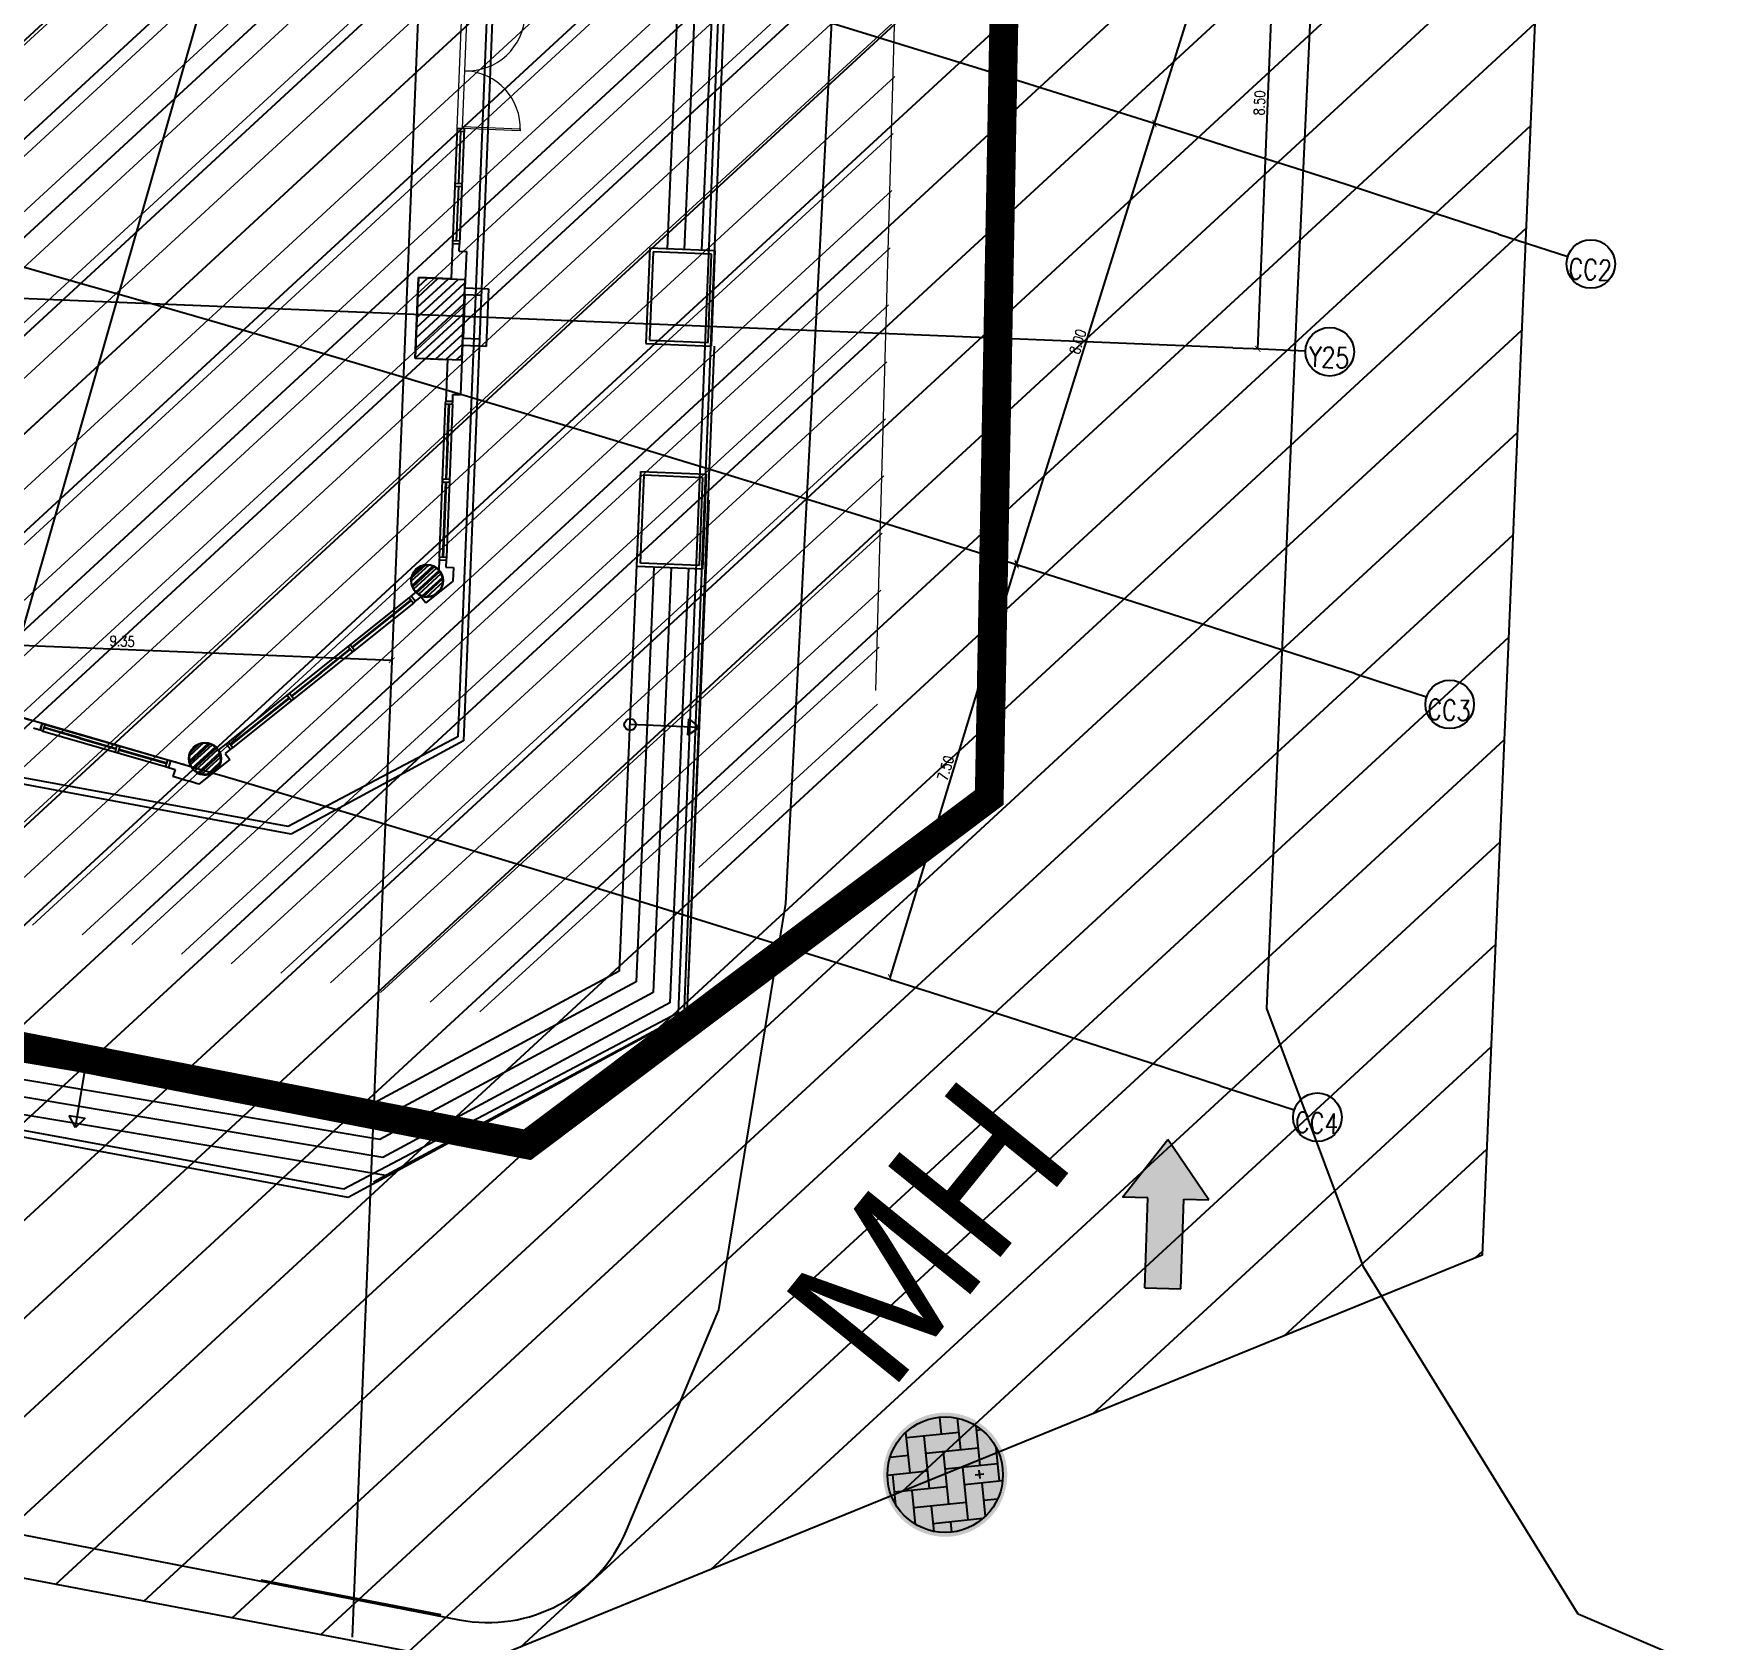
# Model space of a CAD drawing. Extents: x -678889171 to 586587, y -792238163 to 335485.
# Drawn here: x -678717307 to -678688357, y -792199813 to -792172014 of the extents above; entities that cross this region are included whole.
import ezdxf
from ezdxf.enums import TextEntityAlignment as Align

# ---------------------------------------------------------------- set-up
doc = ezdxf.new("R2010")
doc.units = 0
doc.header["$MEASUREMENT"] = 0
doc.layers.get('0').update_dxf_attribs({"color": 8})
for name, color, linetype in [('A-ANNO-LEGN', 252, 'Continuous'), ('A-FLOR-PATT', 252, 'Continuous'), ('A-SITE-PATT', 252, 'Continuous'), ('A-WALL', 252, 'Continuous'), ('XR-Axis$0$A-GRID-LINE-OUT', 252, 'Continuous')]:
    doc.layers.add(name, color=color, linetype=linetype)
for name, color, linetype, lineweight in [('BASEMENT3 LAYOUT$0$A-TABL-TEXT', 252, 'Continuous', 30), ('BASEMENT3 LAYOUT$0$HATCH1', 252, 'Continuous', 15), ('BASEMENT3 LAYOUT$0$HATCH5', 252, 'Continuous', 15), ('Ground floor Towers$0$04-Ground Floor$0$A-DOOR-FULL', 252, 'Continuous', 20), ('Ground floor Towers$0$04-Ground Floor$0$A-GLAZ', 252, 'Continuous', 20)]:
    doc.layers.add(name, color=color, linetype=linetype, lineweight=lineweight)
doc.styles.add('Ground floor Towers$0$$Bas01-Rname$0$EN-SC', font='swissc.ttf')
doc.styles.add('Ground floor Towers$0$$Bas01-Rname$0$EN-SCL', font='swisscl.ttf')
doc.styles.add('Ground floor Towers$0$04-Ground Floor$0$Standard', font='txt')
doc.styles.add('Ground floor Towers$0$04-Ground Floor$0$V2-lower ground$0$LEVEL  FOR LICENSE LOWER GR$0$$LG- LEVEL$0$AR-SR', font='sarb.shx')
doc.styles.add('XR-Axis$0$MEDAD-E-TEXT', font='romans.shx', dxfattribs={"width": 0.8, "height": 1.8})
doc.styles.add('XR-Axis$0$MOD-E-TEXT', font='romans.shx', dxfattribs={"width": 0.8, "height": 1.8})

# ---------------------------------------------------------------- blocks, each defined once
blk = doc.blocks.new('A$C61C61320')
at = {"layer": 'BASEMENT3 LAYOUT$0$HATCH5'}
h = blk.add_hatch(dxfattribs=at)
h.set_pattern_fill('JIS_WOOD', color=256, scale=1000, style=0)
h.set_pattern_definition([(45, (-845680.2949388556, -470481.0696760565), (-499.9999991609842, 499.9999991609843), [])])
h.paths.add_polyline_path([(12440.74077330553, -169431.9252005816), (13408.27617370361, -243253.7315873399), (7111.185080291936, -248399.4795461658), (-61957.46107163071, -237877.8060760189), (-55832.26724016038, -200866.3395951205), (-20860.02674167091, -206712.4958959252), (-20783.43353955913, -208437.764712235), (-16504.6553898881, -208719.7022090854), (-18718.17453308101, -208569.0044804074), (-18168.17453308101, -169431.9252005816)])
at = {"layer": 'BASEMENT3 LAYOUT$0$A-TABL-TEXT', "const_width": 500}
blk.add_lwpolyline([(-88972.05171104963, 22775.97554144054), (13087.40149203665, 22211.71815820993), (12977.94017466274, -133203.5437077869), (15397.77637988678, -244279.008176838), (7656.957292334409, -250604.5168011433), (-62676.49176812707, -239864.7054035134), (-80695.52998699364, -235653.5139011407), (-118847.6494075342, -234162.0357504327), (-129624.8318891085, -222084.4801378573), (-129624.8318891085, -153058.7582305309), (-104567.4960696057, -152628.6520064768), (-88972.05156734609, -151257.049707202)], close=True, dxfattribs=at)
at = {"layer": 'BASEMENT3 LAYOUT$0$HATCH1'}
blk.add_lwpolyline([(11086.00013759569, -61354.85490543771), (13356.72713802033, -242506.5197902631)], dxfattribs=at)
blk = doc.blocks.new('2')
at = {"layer": 'BASEMENT3 LAYOUT$0$A-TABL-TEXT', "const_width": 500}
blk.add_lwpolyline([(28948.80459054373, 254973.3362460719), (131008.25779363, 254409.0788628413), (130898.7964762561, 98993.81699684449), (133318.6326814801, -12081.64747220662), (125577.8135939278, -18407.15609651199), (55244.36453346629, -7667.34469888208), (37225.32631459972, -3456.153196509345), (-926.7931059408002, -1964.675045801327), (-11703.97558751516, 10112.88056677405), (-11703.97558751516, 79138.60247410042), (13353.36023198767, 79568.70869815454), (28948.80473424727, 80940.3109974293)], close=True, dxfattribs=at)
at = {"layer": 'BASEMENT3 LAYOUT$0$HATCH1'}
blk.add_lwpolyline([(129006.8564391891, 170842.5057991936), (131277.5834396137, -10309.15908563172)], dxfattribs=at)
blk = doc.blocks.new('Ground floor Towers$0$04-Ground Floor$0$a-r-00l-facd$0$WATG_DOORDOUBLE_M3')
at = {"layer": 'Ground floor Towers$0$04-Ground Floor$0$A-DOOR-FULL'}
for p, q in [((2199.999999287247, 1.468276605010033e-05), (2200.000000712753, -99.99998531723395)), ((-7.127528078854084e-07, -8.368981070816517e-06), (7.127528078854084e-07, -100.0000083689811))]:
    blk.add_line(p, q, dxfattribs=at)
for points in [[(7.127528078854084e-07, -100.0000083689811), (40.00000071275281, -100.0000077987788), (40.00001545171835, -1199.058316136943), (1.545171835459769e-05, -1199.058316707145)], [(2200.000000712753, -99.99997886421625), (2160.000000712753, -99.99997943441849), (2160.000015465135, -1199.999985887436), (2200.000015465135, -1199.999985317234)]]:
    blk.add_lwpolyline(points, close=True, dxfattribs=at)
for centre, start, end in [((7.127528078854084e-07, -100.0000167199178), 270.0000008170881, 8.137530065835503e-07), ((2200.000000712753, -99.99998535879422), 180.000000813753, 270.0000008170881)]:
    blk.add_arc(centre, 1100, start, end, dxfattribs=at)
at = {"layer": 'Ground floor Towers$0$04-Ground Floor$0$A-GLAZ'}
for p, q in [((-7.127528078854084e-07, -1.482199877500534e-05), (2199.999999287247, 8.229748345911503e-06)), ((7.127528078854084e-07, -100.0000083689811), (2200.000000712753, -99.99998531723395))]:
    blk.add_line(p, q, dxfattribs=at)
blk = doc.blocks.new('XR-Axis$0$_ArchTick')
at = {"const_width": 0.15}
blk.add_lwpolyline([(-0.5, -0.5), (0.5, 0.5)], dxfattribs=at)
blk = doc.blocks.new('*U162')
blk.add_circle((0, 0), 4.2)
at = {"layer": 'XR-Axis$0$A-GRID-LINE-OUT'}
blk.add_line((-13.2, 1.178600395015101e-13), (-4.2, 3.802696312556877e-14), dxfattribs=at)
at = {"style": 'XR-Axis$0$MEDAD-E-TEXT', "width": 0.8, "flags": 4}
for height, p in [(1.799999999999999, (-0.0692522248746208, 2.544295698152595)), (3.5, (-0.0692522248746208, -0.97607523254144))]:
    blk.add_attdef('00', text='', height=height, dxfattribs=at).set_placement(p, align=Align.MIDDLE_CENTER)
blk = doc.blocks.new('*U181')
blk.add_circle((0, 0), 4.2)
at = {"layer": 'XR-Axis$0$A-GRID-LINE-OUT'}
blk.add_line((-12.72205320217231, 3.519852599342387), (-4.047926018873008, 1.11995309979076), dxfattribs=at)
at = {"style": 'XR-Axis$0$MEDAD-E-TEXT', "width": 0.8, "flags": 4}
for height, p in [(1.799999999999999, (-0.0692522248746208, 2.544295698152595)), (3.5, (-0.0692522248746208, -0.97607523254144))]:
    blk.add_attdef('00', text='', height=height, dxfattribs=at).set_placement(p, align=Align.MIDDLE_CENTER)
blk = doc.blocks.new('GR')
at = {"layer": 'A-FLOR-PATT'}
h = blk.add_hatch(color=256, dxfattribs=at)
h.dxf.hatch_style = 1
h.paths.add_polyline_path([(107294.4811076298, -3720.651114612818), (106859.9402637482, -3723.783260732889), (106871.1455933005, -5278.363772451878), (106248.7878542542, -5282.849692285061), (106237.5825247243, -3728.269180595875), (105803.0416808426, -3731.401326715946), (106541.3985793442, -2704.540107339621)])
h = blk.add_hatch(color=256, dxfattribs=at)
edge = h.paths.add_edge_path()
edge.add_arc((102930.0254707415, -8654.568577429862), 1074.630578164791, 171.6294854201037, 531.6294854201037)
for p, q in [((97867.46118741872, 253926.1236963508), (97988.3910691227, -858.8572207217067)), ((97925.38820132322, 254155.0155224098), (98088.60304129496, -906.4284806062933)), ((93925.82694351109, 253468.0982075394), (94085.65867057705, 3693.56110051967)), ((93867.77980905012, 253253.876272934), (93986.20065903949, 3755.128903121513)), ((92790, 94955), (92790, -11880)), ((108195.176744873, 11699.79002359891), (108308.4288985035, 33668.32595459113)), ((92790, 31670), (83714.52864105641, -5672.920078243362)), ((97278.56254705368, 23892.2945749163), (97260.00081725954, 12335.73365340315)), ((97578.56320918316, 23892.31217349606), (97560.00144343241, 12335.73365340315)), ((97878.56387131254, 23892.32977207581), (97860.00206960517, 12335.73365340315)), ((99774.11802540043, 1104.812201919383), (100022.8085847242, 22436.94720044197)), ((105599.330577431, 14844.84973318166), (107559.330577431, 22084.84973318167)), ((107540.9612776825, 19525.00000000001), (107540.9612776825, 11025)), ((103525.342727775, 7122.464574740035), (105600.342727775, 14847.46457474004)), ((93549.51514438781, 14273.74456539008), (93669.5151443879, 14273.74456539009)), ((93549.51514438781, 14273.74456539008), (93549.51514438793, 12273.74456539009)), ((93549.51514438781, 14223.74456539008), (93669.51514438781, 14223.74456539008)), ((93609.51514438781, 14223.74456539007), (93609.51514438781, 13323.74456539009)), ((93669.5151443879, 14273.74456539009), (93669.5151443879, 12273.74456539008)), ((93549.51514438781, 13323.74456539008), (93669.51514438781, 13323.74456539008)), ((93549.51514438787, 13273.74456539008), (93669.51514438787, 13273.74456539008)), ((93609.51514438781, 13273.74456539009), (93609.51514438781, 12323.74456539008)), ((111624.0635466931, 13177.3040612911), (111970.784851987, 13080.43127638579)), ((91118.10905854641, 2089.001083405527), (18801.22155714846, 12365.71643345358)), ((91171.08015799461, 1959.34538576024), (18807.41378333696, 12365.0869826737)), ((93669.51514438789, 12323.74456539008), (93549.51514438783, 12323.74456539009)), ((93669.51514438789, 12273.74456539008), (93549.51514438789, 12273.74456539009)), ((93549.51514438789, 12273.74456539009), (93549.51514438781, 11668.37455482292)), ((93669.51514438789, 12153.74456539008), (93669.51514438789, 12273.74456539008)), ((98095.53971474722, 12335.73365340315), (96962.27948040108, 12335.73365340315)), ((96962.27948040108, 12335.73365340315), (96962.27948040108, 10689.28823835339)), ((98035.53971474722, 12275.73365340315), (97022.27948040108, 12275.73365340315)), ((97022.27948040108, 12275.73365340315), (97022.27948040108, 10749.28823835339)), ((98035.53971474722, 10749.28823835339), (98035.53971474722, 12275.73365340315)), ((98095.53971474722, 10689.28823835339), (98095.53971474722, 12335.73365340315)), ((93669.51514438789, 12153.74456539008), (93799.51514438791, 12153.74456539007)), ((93799.5151443879, 11523.74461350917), (93799.51514438791, 12153.74456539007)), ((92984.95795373063, 11668.37455566561), (93784.95795373063, 11668.37455566561)), ((92984.95795373063, 10268.37455566561), (92984.95795373063, 11668.37455566561)), ((92984.95795373048, 11506.70532379614), (93146.62718559988, 11668.37455566553)), ((92984.95795373048, 11329.9286284995), (93323.40388089651, 11668.37455566553)), ((92984.95795373048, 11153.15193320287), (93500.18057619315, 11668.37455566553)), ((92984.95795373048, 10976.37523790624), (93676.95727148978, 11668.37455566553)), ((93549.51514438784, 11668.37455482292), (92984.95795451949, 11668.37455482292)), ((92984.95795451949, 11668.37455482292), (92984.95795451949, 10269.26845587623)), ((92984.95795373048, 10799.5985426096), (93784.95795373037, 11599.59854260948)), ((93784.95795373063, 11668.37455566561), (93784.95795373063, 10268.37455566561)), ((108165.0448605453, -368.3812160636589), (108195.176744873, 11699.79002359891)), ((92984.95795373025, 10622.82184731273), (93784.95795373037, 11422.82184731285)), ((93791.37268485595, 11459.60548363265, 4.502398426325409e-07), (93791.37268485595, 9672.290983394472, 4.636595872774673e-07)), ((93799.51473891878, 11403.74650315067), (93799.51217439478, 10643.74420859694)), ((93799.51473891875, 11403.74650315067), (93799.5121743948, 10643.74420859694)), ((93799.51514438791, 11523.74461350916), (94199.51514384284, 11523.74596325456)), ((93799.5151443879, 11523.74461350916), (94199.51514384284, 11523.74596325456)), ((93799.51554931153, 11403.74461350985), (94079.51473891718, 11403.74555832889)), ((93799.51554931153, 11403.74461350985), (94079.51473891718, 11403.74555832889)), ((94079.51473891718, 11403.74555832889), (94079.51217439318, 10643.74326377516)), ((94079.51473891718, 11403.74555832889), (94079.51217439317, 10643.74326377516)), ((94199.51514384284, 11523.74596325456), (94199.51176947025, 10523.74326377516)), ((94199.51514384284, 11523.74596325456), (94199.51176947023, 10523.74326377516)), ((107110, 11025), (83415, 11025)), ((107110, 11025), (83415, 11025)), ((92984.95795373025, 10446.04515201587), (93784.95795373048, 11246.0451520161)), ((92984.95795373025, 10269.26845671923), (93784.95795373048, 11069.26845671947)), ((107110, 11024.99999999997), (107470, 11024.99999999997)), ((93160.8407479733, 10268.37455566565), (93784.95795373048, 10892.49176142283)), ((93337.61744326993, 10268.37455566565), (93784.95795373048, 10715.7150661262)), ((97022.27948040108, 10749.28823835339), (98035.53971474722, 10749.28823835339)), ((93514.39413856657, 10268.37455566565), (93784.95795373048, 10538.93837082956)), ((94079.51217439317, 10643.74326377516), (93799.5151443879, 10643.74326377516)), ((94199.51176947023, 10523.74326377516), (93799.5151443879, 10523.74326377516)), ((96962.27948040108, 10689.28823835339), (98095.53971474722, 10689.28823835339)), ((97256.63687109726, 10689.28823835336), (97256.63678120018, 10689.2442392754)), ((97556.63749727001, 10689.28823835339), (97556.63740737305, 10689.2442392754)), ((97856.63812344288, 10689.28823835336), (97856.63803354581, 10689.2442392754)), ((98145.35461038823, 10690.69522414571), (98140.70502217334, -865.2634112544802)), ((92984.95795451949, 10269.26845587623), (93514.39413935575, 10268.37455482257)), ((93784.95795373063, 10268.37455566561), (92984.95795373063, 10268.37455566561)), ((93541.37268485595, 10273.74461484962, 1.977084796201811e-07), (93541.37268485589, 9552.290983394472, 1.977084796201811e-07)), ((93691.1708338632, 10268.37455566565), (93784.95795373048, 10362.16167553293)), ((93661.37268485589, 9552.290983394472, 1.977084796201811e-07), (93661.37268485589, 9672.290983394472, 1.977084796201811e-07)), ((93661.37268485589, 9672.290983394472, 1.977084796201811e-07), (93791.37268485595, 9672.290983394472, 1.977084796201811e-07)), ((93541.37268485589, 9502.290983394458, 2.0225194893695e-07), (93541.37268485589, 9552.290983394472, 1.977084796201811e-07)), ((93541.3726865527, 9552.290983394472, 2.442979750704464e-07), (93661.37268485589, 9552.290983394472, 2.442979750704464e-07)), ((93541.37268485589, 9552.290983394472, 1.977084796201811e-07), (93661.37268485589, 9552.290983394472, 1.977084796201811e-07)), ((93541.3726865527, 9502.290983394472, 2.442979750704464e-07), (93661.37268485589, 9502.290983394458, 2.442979750704464e-07)), ((93541.372684856, 6852.290983394443, 7.95782773841981e-08), (93541.37268485589, 9502.290983394458, 2.0225194893695e-07)), ((93596.37268485589, 8852.290983394472, 2.613170500549418e-07), (93596.37268485589, 9502.290983394458, 2.022519489369499e-07)), ((93606.37268485589, 8852.290983394472, 2.613170500549421e-07), (93606.37268485589, 9502.290983394458, 2.022519489369499e-07)), ((93661.37268485589, 9502.290983394458, 2.022519489369504e-07), (93661.37268485589, 9552.290983394472, 1.977084796201813e-07)), ((93661.37268485589, 9502.290983394458, 2.022519489369504e-07), (93661.372684856, 6852.290983394443, 7.95782773841981e-08)), ((93596.37268485589, 8852.290983394458, 2.613170500549418e-07), (93596.37268485595, 8202.290983394458, 2.022519489369499e-07)), ((93606.37268485589, 8852.290983394443, 2.613170500549421e-07), (93606.37268485595, 8202.290983394458, 2.022519489369499e-07)), ((96959.78005519482, 8472.825706698703), (96942.10256311974, -180.0138894855227)), ((96962.40950570244, 8472.765642653278), (98095.66973224899, 8472.89860091923)), ((96962.60267274443, 6826.320238935034), (96962.40950570244, 8472.765642653278)), ((97022.41654471052, 8412.772682487295), (98035.67677208304, 8412.891561911121)), ((97022.5956329105, 6886.327277943143), (97022.41654471052, 8412.772682487295)), ((97256.76689437265, 8472.80017774686), (97256.76679931348, 8472.84417681396)), ((97556.76751848077, 8472.835374925606), (97556.76742342161, 8472.879373992706)), ((97856.7681425889, 8472.870572104352), (97856.76804752974, 8472.914571171452)), ((98035.67677208304, 8412.891561911121), (98035.8558602829, 6886.446157366969)), ((98095.66973224899, 8472.89860091923), (98095.8628992911, 6826.453197200986)), ((93541.37268485595, 8202.290983394443, 2.022519489369494e-07), (93541.37268485595, 8152.290983394443, 1.977084796201811e-07)), ((93541.3726865527, 8202.290983394443, 2.442979750704464e-07), (93661.37268485595, 8202.290983394443, 2.442979750704464e-07)), ((93541.3726865527, 8152.290983394443, 2.442979750704464e-07), (93661.37268485595, 8152.290983394458, 2.442979750704464e-07)), ((93596.37268485595, 8152.290983394443, 1.977084796201811e-07), (93596.372684856, 6852.290983394443, 7.957827738419686e-08)), ((93606.37268485595, 8152.290983394429, 1.97708479620181e-07), (93606.372684856, 6852.290983394443, 7.957827738419768e-08)), ((93661.37268485595, 8202.290983394458, 2.022519489369494e-07), (93661.37268485595, 8152.290983394472, 1.977084796201811e-07)), ((98158.87089218812, 8025.771309534517), (98140.70502217334, -865.2634112544802)), ((101630.3787044943, -105.6881660946419), (103525.3787044943, 7149.311833905358)), ((93069.89439973261, 6412.108568303272, 1.873151633921487e-06), (93368.76434377472, 6710.978512345377, 1.873151633921487e-06)), ((93073.87494426838, 6469.098150731414), (93303.88477189816, 6699.107978361193)), ((93080.17887330559, 6512.195603086933, 1.873151633921487e-06), (93268.67730899106, 6700.69403877241, 1.873151633921487e-06)), ((93086.05529867086, 6338.46690603083, 1.873151633921487e-06), (93442.40600604717, 6694.817613407125, 1.873151633921487e-06)), ((93095.24543465185, 6313.691945818253), (93459.2909768112, 6677.737487977603)), ((93116.44085257697, 6279.04989872624, 1.873151633921487e-06), (93501.82301335176, 6664.432059501029, 1.873151633921487e-06)), ((93541.372684856, 6852.290983394443, 7.95782773841981e-08), (93541.372684856, 6802.290983394429, 7.503480806742912e-08)), ((93541.372684856, 6852.290983394443, 2.442979750704464e-07), (93661.37268485595, 6852.290983394443, 2.442979750704464e-07)), ((93541.37268485595, 6802.290983394443, 4.852084904647259e-07), (93541.37268485595, 6632.098816421329, 4.864863491857505e-07)), ((93541.37268655282, 6802.290983394443, 2.442979750704464e-07), (93661.372684856, 6802.290983394458, 2.442979750704464e-07)), ((93661.372684856, 6852.290983394443, 7.95782773841981e-08), (93661.372684856, 6802.290983394443, 7.503480806742912e-08)), ((93661.372684856, 6802.290983394458, 7.503480806742824e-08), (93661.372684856, 6682.290983394443, 6.413048170718334e-08)), ((93661.372684856, 6682.290983394443, 2.442979750704464e-07), (93791.37268485606, 6682.290983394472, 2.442979750704464e-07)), ((93791.37268485595, 6682.290983394472, 4.861094899011985e-07), (93791.372684856, 6444.858611201891, 4.878922101806115e-07)), ((98095.8628992911, 6826.453197200986), (96962.60267274443, 6826.320238935034)), ((98035.8558602829, 6886.446157366969), (97022.5956329105, 6886.327277943143)), ((97256.41834617045, 6826.354710472577), (97241.7532031475, -351.3262549845276)), ((97556.41902263006, 6826.389907657467), (97541.40380948942, -522.6386404078658)), ((97856.41972353794, 6826.425104845224), (97841.05441583131, -693.951025831142)), ((92333.3540412009, -4143.973537133584), (17214.66762980421, 6530.896253197561)), ((92416.43385046278, -4281.449913396616), (17216.18961616023, 6532.185557690798)), ((93157.86747175982, 6230.673956698396, 1.873151633921487e-06), (93550.1989553796, 6623.005440318178, 1.873151633921487e-06)), ((93172.23099100124, 6213.90080687101), (93559.08211575844, 6600.751931628212)), ((93209.72589484937, 6192.729818577245, 1.873151633921487e-06), (93588.14309350075, 6571.147017228635, 1.873151633921487e-06)), ((93273.28801062691, 6166.489373144112, 1.873151633921487e-06), (93614.38353893388, 6507.584901451082, 1.873151633921487e-06)), ((93292.58404765674, 6157.477168229874), (93615.50575439958, 6480.398874972714)), ((93791.372684856, 6444.8586112019, 1.873151632025837e-06), (93336.51446276269, 6050.015999833204, 1.873151632025837e-06)), ((93353.30834477858, 6156.707146085093, 1.873151633921487e-06), (93624.1657659929, 6427.564567299414, 1.873151633921487e-06)), ((90023.57558940304, 3505.249601638106, 1.919242946225237e-06), (93044.25324331282, 6127.368308174993, 2.114117154550041e-06)), ((92098.58713800716, 5233.645410809098, 2.05772357580131e-06), (93080.30737552792, 6085.833990433488, 1.949387788511456e-06)), ((93044.253243313, 6127.368308174746, 1.949379607597942e-06), (93082.01171398687, 6160.144792006453, 1.945212846548332e-06)), ((93044.253243313, 6127.368308174746, 2.114117154550041e-06), (93122.91680450912, 6036.747978557467, 2.114117154550041e-06)), ((93160.49276112334, 6228.270770804267, 2.328003928211046e-06), (93082.01171398687, 6160.144792006478, 2.317777330523356e-06)), ((93082.01171509922, 6160.144790725076, 2.1144938628172e-06), (93160.67527518299, 6069.524462389159, 2.1144938628172e-06)), ((93160.67527518299, 6069.524462389159, 1.945230695814182e-06), (93251.29560480028, 6148.188023585259, 1.935230469295118e-06)), ((93251.29560480028, 6148.188023585259, 2.115417299363053e-06), (93336.51446276275, 6050.015999833141, 2.115417299363053e-06)), ((93473.94678335855, 6187.54302345436, 1.873151633921487e-06), (93593.32988862364, 6306.926128719446, 1.873151633921487e-06)), ((93122.91680450912, 6036.747978557451, 2.114117154550041e-06), (90102.23915059946, 3414.629272020495)), ((92105.1424347735, 5226.093716674335, 2.057725063240131e-06), (93086.86267229426, 6078.28229629871, 1.949389275950277e-06)), ((93122.91680450912, 6036.747978557438, 1.949397456863793e-06), (93160.67527518299, 6069.524462389143, 1.945230695814183e-06)), ((92024.77453511837, 5242.403244718653, 2.061882155937405e-06), (92062.5330057923, 5275.179728550356, 2.057715394887796e-06)), ((92024.77453623072, 5242.403243437302, 2.103946031336753e-06), (92103.4380963145, 5151.78291510137, 2.103946031336753e-06)), ((92062.53300690453, 5275.179727269009, 2.104322739603912e-06), (92141.19656698836, 5184.559398933063, 2.104322739603912e-06)), ((109448.7439630794, 5478.733893278986), (109840.5148474397, 5369.292097832309)), ((83440, 5032.663694591261), (92790, 5032.663694591261)), ((91569.96854857291, 4774.774637165205, 2.116058230495848e-06), (92060.82866733329, 5200.868926977377, 2.061890336850921e-06)), ((91576.52384533925, 4767.222943030426, 2.116059717934669e-06), (92067.38396409963, 5193.317232842614, 2.061891824289742e-06)), ((92103.4380963145, 5151.782915101348, 2.061900005203256e-06), (92141.19656698836, 5184.559398933052, 2.057733244153646e-06)), ((91569.96854857286, 4774.774637165188, 2.116058230495848e-06), (91079.10842981254, 4348.680347352976, 2.052095921904791e-06)), ((91576.5238453392, 4767.222943030416, 2.116059717934669e-06), (91085.66372657887, 4341.128653218202, 2.052097409343612e-06)), ((91043.05429759767, 4390.21466509424, 2.052087740991276e-06), (91005.2958269238, 4357.438181262529, 2.047167563407349e-06)), ((91005.29582803609, 4357.43817998117, 2.093774908123465e-06), (91083.95938811987, 4266.817851645237, 2.093774908123465e-06)), ((91043.05429870996, 4390.21466381288, 2.094151616390624e-06), (91121.71785879374, 4299.594335476946, 2.094151616390624e-06)), ((91041.34995913866, 4315.903863521266, 2.047175744320863e-06), (90059.62972161797, 3463.71528389684, 1.91925112713875e-06)), ((91047.905255905, 4308.352169386491, 2.047177231759685e-06), (90066.1850183843, 3456.163589762072, 1.919252614577572e-06)), ((91121.71785879374, 4299.594335476946, 2.052105590257127e-06), (91083.95938811987, 4266.817851645234, 2.0471854126732e-06)), ((86759.74619833555, 3577.632061343407), (86788.25036985066, 3694.197545973392)), ((86788.64703555859, 3694.09958158803, 4.657621410082658e-08), (86759.88500384346, 3577.597456610037, 4.657621410082658e-08)), ((86808.42755660403, 3565.613276559256, 8.12488804163468e-09), (86759.88500384346, 3577.597456610029)), ((86837.18958872586, 3682.115403184572, 8.138169392813059e-09), (86788.64703596529, 3694.099583235346)), ((86837.18958831916, 3682.115401537257, 5.017091417513096e-08), (86808.42755660403, 3565.613276559278, 5.017091417513096e-08)), ((86808.42755660403, 3565.613276559256, 8.12488804163468e-09), (88955.37919965613, 3036.924686099874, 1.949121952452902e-06)), ((87452.663340547, 3463.215743935832, 1.139271774115535e-07), (86821.6101546599, 3619.010084595859, 8.130975327592742e-09)), ((87455.06017655716, 3472.924254487949, 1.139282841908174e-07), (86824.00699067, 3628.718595147961, 8.13208210685669e-09)), ((86837.18958831916, 3682.115401537257, 5.017091417513096e-08), (88984.14123177796, 3153.42681272519, 1.949135233804081e-06)), ((89354.03366331893, 3235.06319915373, 1.873151633921487e-06), (89599.13625659383, 3480.165792428641, 1.873151633921487e-06)), ((89357.85815982669, 3149.08513445079, 1.873151633921487e-06), (89685.11432129677, 3476.341295920887, 1.873151633921487e-06)), ((90023.57558940304, 3505.249601638106, 1.919242946225237e-06), (89985.81711872923, 3472.473117806399, 1.914322768641309e-06)), ((90023.57558940304, 3505.249601638101, 2.083980493177336e-06), (90102.23915059917, 3414.629272020827, 2.083980493177336e-06)), ((93986.20065903949, 3755.128903121513), (91118.10905854641, 2089.001083405527)), ((94085.65867057705, 3693.56110051967), (91171.08015799461, 1959.34538576024)), ((87452.663340547, 3463.215743935832, 1.139271774115543e-07), (88083.71652643417, 3307.421403275761, 1.015931772595302e-07)), ((87455.06017655716, 3472.924254487934, 1.139282841908183e-07), (88086.11336244433, 3317.129913827871, 1.01594284038795e-07)), ((88099.2959600935, 3370.526720217159, 1.436331161070701e-07), (88070.53392837831, 3254.024595239165, 1.436331161070701e-07)), ((88070.53392837831, 3254.024595239165, 1.015870899735738e-07), (88119.07648113882, 3242.040415188392, 1.006383207311093e-07)), ((88099.29596050014, 3370.526721864481, 1.01600371324753e-07), (88147.8385132607, 3358.542541813701, 1.006516020822885e-07)), ((88147.83851285401, 3358.542540166378, 1.472278161813745e-07), (88119.07648113882, 3242.040415188392, 1.472278161813745e-07)), ((88132.25907919469, 3295.437223224988, 1.006444080170665e-07), (88968.56179771194, 3090.321494136477, 1.949128039738859e-06)), ((88134.65591520484, 3305.145733777098, 1.006455147963313e-07), (88970.95863372216, 3100.030004688587, 1.949129146518123e-06)), ((89366.50993908767, 3115.286536143976), (89711.02293015539, 3459.799527211697)), ((89373.49852753, 3299.051819882938), (89527.25764641643, 3452.810938769369)), ((89380.65322895761, 3082.077642371034, 1.873151633921487e-06), (89752.12181337652, 3453.546226789949, 1.873151633921487e-06)), ((89415.87115722602, 3027.493009428756, 1.873151633921487e-06), (89806.7064463188, 3418.328298521541, 1.873151633921487e-06)), ((89432.70907301654, 3004.708974776207), (89821.60049152316, 3393.600393282832)), ((89461.64796792032, 2983.467258912351, 1.873151633921487e-06), (89850.73219683522, 3372.551487827244, 1.873151633921487e-06)), ((89518.13518572995, 2950.151915511298, 1.873151633921487e-06), (89884.04754023626, 3316.06427001761, 1.873151633921487e-06)), ((89541.41396107944, 2936.637167542474), (89889.6722987569, 3284.895505219931)), ((90059.07920827041, 3205.01720324099, 1.873151632025838e-06), (89542.06610133615, 2756.220643481473, 1.873151632025838e-06)), ((89587.66689933755, 2929.881067908216, 1.873151633921487e-06), (89904.31838783936, 3246.532556410013, 1.873151633921487e-06)), ((89985.81711872917, 3472.473117806404, 1.914322768641307e-06), (89858.45054337772, 3361.911741161563, 1.89772606443688e-06)), ((90064.4806799253, 3381.852788189111, 1.914340617907159e-06), (89973.86035030801, 3303.189226993009, 1.902532191705732e-06)), ((89973.86035030801, 3303.189226993016, 2.082719021773667e-06), (90059.07920827047, 3205.01720324091, 2.082719021773667e-06)), ((89985.81711984152, 3472.47311652502, 2.083603784910177e-06), (90064.4806799253, 3381.852788189118, 2.083603784910177e-06)), ((90102.23915059917, 3414.629272020806, 1.919260795491087e-06), (90064.4806799253, 3381.852788189098, 1.914340617907159e-06)), ((88984.14123177796, 3153.42681272519, 2.113841650139152e-06), (88955.37919965613, 3036.924686099896, 2.113841650139152e-06)), ((88955.37919965613, 3036.924686099874, 1.949121952452902e-06), (89003.92175241665, 3024.9405060491, 1.948173183210439e-06)), ((88984.14123177796, 3153.42681272519, 1.949135233804081e-06), (89032.68378453853, 3141.442632674424, 1.948186464561618e-06)), ((89032.68447919923, 3141.442458258844, 2.117449607096284e-06), (89003.54516708798, 3025.034124869683, 2.117449607096284e-06)), ((89003.54516708798, 3025.034124869676, 1.948186440093266e-06), (89119.95350212319, 2995.894812346353, 1.937282113733021e-06)), ((89119.95350212319, 2995.894812346353, 2.117449607096284e-06), (89088.3545405381, 2869.660450982768, 2.117449607096284e-06)), ((89678.51567990198, 2930.927287261933, 1.873151633921487e-06), (89903.27216848562, 3155.683775845588, 1.873151633921487e-06)), ((89719.03270823567, 2937.47921940207), (89888.8302468973, 3107.276758063701)), ((98903.84212997407, -5963.797552887339), (99774.11802540043, 1104.812201919385)), ((92792.33284941573, -2634.497865180453), (68511.17781770756, 425.1580395503888)), ((92856.69074123225, -2944.97994850126), (68765.10115156038, 90.78891200528687)), ((92921.04863304875, -3255.462031822069), (69019.0244854132, -243.580215539816)), ((96942.10256311974, -180.0138894855227), (92792.33284941573, -2634.497865180456)), ((97241.7532031475, -351.3262549845276), (92856.69074123225, -2944.979948501263)), ((97541.40380948942, -522.6386404078658), (92921.04863304875, -3255.462031822071)), ((110018.6031400726, -4766.057728062238), (108165.0448605453, -368.3812160636589)), ((92985.40652486532, -3565.944115142887), (70873.35660024191, -779.6160335821987)), ((97988.3910691227, -858.8572207217067), (92333.3540412009, -4143.973537133584)), ((98140.70502217334, -865.2634112544802), (92841.3025517283, -3999.726126501205)), ((97841.05441583131, -693.951025831142), (92985.40652486532, -3565.944115142886)), ((98088.60304129496, -906.4284806062933), (92416.43385046278, -4281.449913396616)), ((107409.3415680072, -1738.665761445998), (107843.3823139221, -1859.915707335953)), ((93049.76441668182, -3876.426198463696), (82047.85188555879, -2490.080837412119)), ((105803.0416808426, -3731.401326715946), (106541.3985793442, -2704.540107339621)), ((107294.4811076298, -3720.651114612818), (106541.3985793442, -2704.540107339621)), ((106237.5825247243, -3728.269180595875), (105803.0416808426, -3731.401326715946)), ((106248.7878542542, -5282.849692285061), (106237.5825247243, -3728.269180595875)), ((106859.9402637482, -3723.783260732889), (107294.4811076298, -3720.651114612818)), ((106871.1455933005, -5278.363772451878), (106859.9402637482, -3723.783260732889)), ((113973.9665959646, -10617.18530583079), (110018.6031400726, -4766.057728062238)), ((106248.7878542542, -5282.849692285061), (106871.1455933005, -5278.363772451878)), ((97457.63716138272, -9841.503258282874), (98903.84212997407, -5963.797552887339)), ((102838.9243350282, -7956.959842732993, 308682.9999999566), (102795.9262897609, -7663.600662026504, 308682.9999999566)), ((103184.7047858214, -8214.334977243183, 308682.9999999566), (103104.9181093098, -7669.981067496318, 308682.9999999566)), ((103530.485236611, -8471.710111760221, 308682.9999999566), (103430.3828028688, -7788.749577931172, 308682.9999999566)), ((102324.1740660573, -8648.520744346575, 308682.9999999566), (102221.6109551891, -7948.771953722871, 308682.9999999566)), ((103140.5021578579, -7912.757390182725, 308682.9999999566), (102235.768779943, -8045.365364628035, 308682.9999999566)), ((102669.9545168347, -8905.895878799107, 308682.9999999566), (102537.3465423894, -8001.162500884223, 308682.9999999566)), ((103531.2461275193, -7855.485526882025, 308682.9999999566), (103442.0799504962, -7868.554732034288, 308682.9999999566)), ((102279.9714380436, -8346.943157279858, 308682.9999999566), (101964.8032491248, -8393.137777885588, 308682.9999999566)), ((101978.3936152559, -8391.145609802707, 308682.9999999566), (101974.0114331494, -8361.247661082783, 308682.9999999566)), ((103486.2826085968, -8170.132524686112, 308682.9999999566), (102581.5492306819, -8302.740499131422, 308682.9999999566)), ((103015.7349676219, -9163.27101328617, 308682.9999999566), (102883.1269931766, -8258.537635371287, 308682.9999999566)), ((103876.2656873922, -8729.085246222194, 308682.9999999566), (103790.7213724132, -8145.449176249248, 308682.9999999566)), ((102625.7518888623, -8604.318291770962, 308682.9999999566), (101931.3539485207, -8706.097121396888, 308682.9999999566)), ((103832.0630594154, -8427.507659177216, 308682.9999999566), (102927.3296815006, -8560.115633622525, 308682.9999999566)), ((103361.5154184151, -9420.64614779636, 308682.9999999566), (103228.9074439698, -8515.912769881477, 308682.9999999566)), ((103450.685812477, -8634.919395506382, -180), (103599.0513167493, -8612.835982471704, -180)), ((103535.9102711566, -8698.060441166162, -180), (103513.8268581294, -8549.694936841726, -180)), ((77332.48245642078, -8861.758164340106), (94628.82438850307, -11503.12315974013)), ((102098.4004337005, -9209.906130641699, 308682.9999999566), (102022.5962734043, -8692.723402441, 308682.9999999566)), ((102971.5323396418, -8861.693426268339, 308682.9999999566), (102066.7989617269, -8994.301400713648, 308682.9999999566)), ((102453.9564969502, -9533.97652170062, 308682.9999999566), (102368.3767242057, -8950.09853698487, 308682.9999999566)), ((103927.780711681, -8721.5348306222, 308682.9999999566), (103273.1101322801, -8817.490768119902, 308682.9999999566)), ((103657.8069903739, -9340.377632290125, 308682.9999999566), (103574.6878947595, -8773.287904398516, 308682.9999999566)), ((103317.3127904436, -9119.068560732136, 308682.9999999566), (102412.5794125287, -9251.676535177445, 308682.9999999566)), ((102777.9844589047, -9642.942763149738, 308682.9999999566), (102714.1571749831, -9207.473671437401, 308682.9999999566)), ((103852.5004772468, -9040.625389707973, 308682.9999999566), (103618.8905830819, -9074.865902583699, 308682.9999999566)), ((103614.5495740407, -9383.558805088804, 308682.9999999566), (102758.3598632898, -9509.051669677543, 308682.9999999566)), ((103085.9523329288, -9642.337180823088, 308682.9999999566), (103059.9376257704, -9464.848805924465, 308682.9999999566)), ((116229.9846896916, -11482.82400691239), (113973.9665959646, -10617.18530583079)), ((91169.58964668828, -10954.04161801415), (94309.02089070203, -11424.07774527133))]:
    blk.add_line(p, q, dxfattribs=at)
at = {"layer": 'A-FLOR-PATT', "ltscale": 100}
for p, q in [((98155.99856757233, 4085.423064562696), (96956.00107180036, 4087.874623497279)), ((97964.28869181266, 3944.393070731661), (97964.86652979511, 4227.235192953958)), ((98155.99856757233, 4085.423064562696), (97964.28869181266, 3944.393070731661)), ((97964.86652979511, 4227.235192953958), (98155.99856757233, 4085.423064562696)), ((87648.493271039, -3266.585030290713), (87798.51826934253, -2076.000090068403)), ((87648.493271039, -3266.585030290713), (87532.1131474414, -3058.984928038513)), ((87532.1131474414, -3058.984928038513), (87812.73670904456, -3094.34615925447)), ((87812.73670904456, -3094.34615925447), (87648.493271039, -3266.585030290713))]:
    blk.add_line(p, q, dxfattribs=at)
at = {"layer": 'A-FLOR-PATT'}
for centre, radius in [((93346.62831116968, 6434.244600908287, 3.746233665505812e-06), 277.6178338629541), ((89629.93752932467, 3204.261926422891, 3.746233665505812e-06), 277.6178338629541), ((102930.0254706852, -8654.568577557802, 308682.9999999566), 999.9999999998588)]:
    blk.add_circle(centre, radius, dxfattribs=at)
at = {"layer": 'A-FLOR-PATT', "ltscale": 100}
for centre in [(96956.0010718006, 4087.874623497162), (87798.5182693423, -2076.000090068519)]:
    blk.add_circle(centre, 100, dxfattribs=at)
at = {"layer": 'A-FLOR-PATT'}
for centre, radius, start, end in [((-55662.04957586701, -578844.6859266991), 615202.9587322307, 74.22143378566328, 85.22979167610383), ((-55662.04957586701, -578844.6859266991), 607202.9587322306, 74.22143378566328, 89.82613372100917), ((-55662.04957586701, -578844.6859266991), 599702.9587322306, 74.22143378566328, 89.82613372100917), ((93345.68027198085, 6427.302650648478), 275, 0, 180), ((93345.68027198085, 6427.302650648478), 275, 180, 0), ((-55662.04957457513, -578844.6859269965), 599702.9587322306, 76.25891439759238, 76.28965673883714), ((-55662.04957717107, -578844.6859263653), 599582.9587322305, 76.25891439759238, 76.27038152336326), ((89628.98949013607, 3197.319976163173), 275, 0, 180), ((89628.98949013607, 3197.319976163173), 275, 180, 0), ((-56087.85322783212, -578738.2129747649, 1.873151632025838e-06), 599702.9587322306, 75.96002559131402, 75.99613940259444), ((-56087.85322783212, -578738.2129747649, 1.873151632025838e-06), 599452.9587322306, 75.93998976090631, 75.98469048165165), ((95021.54638472041, -8932.954014783474), 2600, 261.3123979377389, 339.5468098297249)]:
    blk.add_arc(centre, radius, start, end, dxfattribs=at)
for name, p, xscale, yscale, zscale, rotation in [('Ground floor Towers$0$04-Ground Floor$0$a-r-00l-facd$0$WATG_DOORDOUBLE_M3', (93549.51514438791, 14273.74456603805), 0.9090909090909021, 0.9090909090909021, 0.9090909090909021, 89.99999961760882), ('XR-Axis$0$_ArchTick', (105599.330577431, 14844.84973318166), 100, 100, 100, 254.8520762691827), ('XR-Axis$0$_ArchTick', (105600.342727775, 14847.46457474004), 100, 100, 100, 74.96476533620125), ('XR-Axis$0$_ArchTick', (107540.9612776825, 11025), 100, 100, 100, 270), ('XR-Axis$0$_ArchTick', (103525.342727775, 7122.464574740035), 99.99999999999999, 99.99999999999999, 99.99999999999999, 254.9647653362012), ('XR-Axis$0$_ArchTick', (103525.3787044943, 7149.311833905358), 100, 100, 100, 75.3614456019471), ('XR-Axis$0$_ArchTick', (101630.3787044943, -105.6881660946419), 99.99999999999999, 99.99999999999999, 99.99999999999999, 255.3614456019471)]:
    blk.add_blockref(name, p, dxfattribs=dict(at, xscale=xscale, yscale=yscale, zscale=zscale, rotation=rotation))
ref = blk.add_blockref('*U181', (113242.0937338724, 12725.22186373078), dxfattribs=dict(at, xscale=99.99999999999994, yscale=99.99999999999994, zscale=99.99999999999994, rotation=359.8547440825676))
ref.add_attrib('00', 'CC2', dxfattribs={"layer": '0', "height": 353, "rotation": 359.8547440825681, "style": 'XR-Axis$0$MEDAD-E-TEXT', "width": 0.7999999999999999}).set_placement((113234.921079896, 12627.63221091226), align=Align.MIDDLE_CENTER)
ref = blk.add_blockref('*U162', (108790, 11024.99999999995), dxfattribs=dict(at, xscale=100, yscale=100, zscale=100))
ref.add_attrib('00', 'Y25', dxfattribs={"layer": '0', "height": 353, "style": 'XR-Axis$0$MEDAD-E-TEXT', "width": 0.7999999999999999}).set_placement((108783.0747775125, 10927.39247674583), align=Align.MIDDLE_CENTER)
ref = blk.add_blockref('*U181', (111111.8237293253, 5014.082685177294), dxfattribs=dict(at, xscale=99.99999999999994, yscale=99.99999999999994, zscale=99.99999999999994, rotation=359.8547440825676))
ref.add_attrib('00', 'CC3', dxfattribs={"layer": '0', "height": 353, "rotation": 359.8547440825681, "style": 'XR-Axis$0$MEDAD-E-TEXT', "width": 0.7999999999999999}).set_placement((111104.6510753488, 4916.49303235878), align=Align.MIDDLE_CENTER)
at = {"layer": 'A-FLOR-PATT', "xscale": 100, "yscale": 100, "zscale": 100}
blk.add_blockref('XR-Axis$0$_ArchTick', (92790, 5032.663694591261), dxfattribs=at)
at = {"layer": 'A-FLOR-PATT'}
ref = blk.add_blockref('*U181', (109114.6911958077, -2215.126237212833), dxfattribs=dict(at, xscale=99.99999999999994, yscale=99.99999999999994, zscale=99.99999999999994, rotation=359.8547440825676))
ref.add_attrib('00', 'CC4', dxfattribs={"layer": '0', "height": 353, "rotation": 359.8547440825681, "style": 'XR-Axis$0$MEDAD-E-TEXT', "width": 0.7999999999999999}).set_placement((109107.5185418313, -2312.715890031348), align=Align.MIDDLE_CENTER)
at = {"layer": 'A-FLOR-PATT', "style": 'Ground floor Towers$0$04-Ground Floor$0$Standard'}
blk.add_text('MH', height=2499.999999999648, rotation=53.33854414672837, dxfattribs=at).set_placement((101906.4481319586, -7307.266072338567))
at = {"layer": 'A-FLOR-PATT', "char_height": 180, "attachment_point": 5, "style": 'XR-Axis$0$MOD-E-TEXT'}
for s, insert, rotation in [('\\A1;8.50', (107400.9612776825, 15274.99999999997), 90), ('\\A1;8.00', (104427.6354205663, 11021.28239512298), 74.96476533620125), ('\\A1;7.50', (102442.4231977851, 3557.192700233936), 75.36144560194711)]:
    blk.add_mtext(s, dxfattribs=dict(at, insert=insert, rotation=rotation))
at = {"layer": 'A-FLOR-PATT', "insert": (88115, 5172.663694591261), "char_height": 180, "attachment_point": 5, "style": 'XR-Axis$0$MOD-E-TEXT'}
blk.add_mtext('\\A1;9.35', dxfattribs=at)
at = {"layer": 'A-FLOR-PATT', "style": 'Ground floor Towers$0$04-Ground Floor$0$V2-lower ground$0$LEVEL  FOR LICENSE LOWER GR$0$$LG- LEVEL$0$AR-SR', "flags": 12}
for tag, p in [('L', (30296.07288644527, 72859.53473235783)), ('P', (30237.50458115668, 72203.99769414036))]:
    blk.add_attdef(tag, text='', height=500, dxfattribs=at).set_placement(p, align=Align.RIGHT)
at = {"layer": 'A-FLOR-PATT'}
for tag, p, height, style in [('N', (85492.25876324323, 56633.4995742733), 250, 'Ground floor Towers$0$$Bas01-Rname$0$EN-SC'), ('N', (89389.48149106537, 56633.4995742733), 250, 'Ground floor Towers$0$$Bas01-Rname$0$EN-SC'), ('N', (94597.61363499537, 56633.4995742733), 250, 'Ground floor Towers$0$$Bas01-Rname$0$EN-SC'), ('AN', (85922.66280553787, 56313.08159666645), 200, 'Ground floor Towers$0$$Bas01-Rname$0$EN-SCL'), ('AN', (89819.88553336001, 56313.08159666645), 200, 'Ground floor Towers$0$$Bas01-Rname$0$EN-SCL'), ('AN', (95028.01767729002, 56313.08159666645), 200, 'Ground floor Towers$0$$Bas01-Rname$0$EN-SCL'), ('SN', (85299.47460008037, 56025.08594095582), 200, 'Ground floor Towers$0$$Bas01-Rname$0$EN-SCL'), ('F', (85927.04975899268, 56008.67972904726), 200, 'Ground floor Towers$0$$Bas01-Rname$0$EN-SCL'), ('SN', (89196.69732790251, 56025.08594095582), 200, 'Ground floor Towers$0$$Bas01-Rname$0$EN-SCL'), ('F', (89824.27248681482, 56008.67972904726), 200, 'Ground floor Towers$0$$Bas01-Rname$0$EN-SCL'), ('SN', (94404.82947183252, 56025.08594095582), 200, 'Ground floor Towers$0$$Bas01-Rname$0$EN-SCL'), ('F', (95032.40463074483, 56008.67972904726), 200, 'Ground floor Towers$0$$Bas01-Rname$0$EN-SCL')]:
    blk.add_attdef(tag, p, '', height=height, dxfattribs=dict(at, style=style))
at = {"layer": 'A-FLOR-PATT', "style": 'Ground floor Towers$0$$Bas01-Rname$0$EN-SCL', "width": 0.8}
for p in [(85305.16036184286, 56295.1433535593), (89202.383089665, 56295.1433535593), (94410.51523359501, 56295.1433535593)]:
    blk.add_attdef('FN', p, '', height=250, dxfattribs=at)

msp = doc.modelspace()

# ---------------------------------------------------------------- block references
at = {"layer": 'A-SITE-PATT', "rotation": 357.6731745000001}
for name, p in [('2', (-678833487.1858103, -792167746.3685482, -212772)), ('A$C61C61320', (-678706236.4347705, -791940527.995869, -212772))]:
    msp.add_blockref(name, p, dxfattribs=at)

# ---------------------------------------------------------------- next in the draw order: block references
at = {"layer": 'A-WALL', "rotation": 357.6731745000001}
msp.add_blockref('GR', (-678804025.0995113, -792184118.4910543, -212772), dxfattribs=at)

# ---------------------------------------------------------------- next in the draw order: hatches: boundary and pattern name
at = {"layer": 'A-ANNO-LEGN'}
h = msp.add_hatch(dxfattribs=at)
h.set_pattern_fill('ANSI31', color=256, scale=10000, angle=-2.326825500000001)
h.set_pattern_definition([(42.6731745, (-679564563.7146958, -792179516.537627), (-847.2693918303064, 919.0400305032981), [])])
h.paths.add_polyline_path([(-678777672.8996642, -792179735.1176345), (-678770187.1392597, -792139007.139102), (-678733063.7379951, -792148537.2472874), (-678731444.0167841, -792108675.140868), (-678688692.2204224, -792110162.0728618), (-678692240.0211401, -792193145.4692618), (-678709626.0473782, -792200229.2193018), (-678779081.755804, -792187036.6399584)])

# ---------------------------------------------------------------- next in the draw order: linework, layer by layer
at = {"layer": 'A-ANNO-LEGN', "elevation": -212772}
msp.add_lwpolyline([(-678777672.8996642, -792179735.1176345), (-678770187.1392597, -792139007.139102), (-678733063.7379951, -792148537.2472874), (-678731444.0167841, -792108675.140868), (-678688692.2204224, -792110162.0728618), (-678692240.0211401, -792193145.4692618), (-678709626.0473782, -792200229.2193018), (-678779081.755804, -792187036.6399584)], close=True, dxfattribs=at)

doc.saveas('drawing.dxf')
